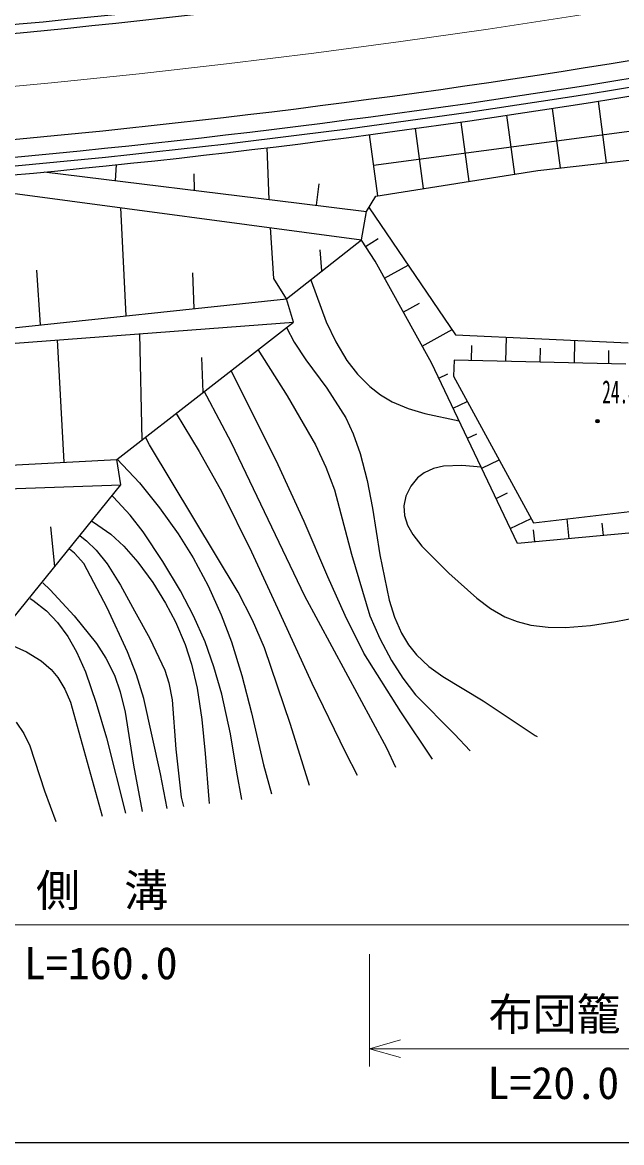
# Model space of a CAD drawing. Units: millimetres, scale not verified. Extents: x 40000 to 680000, y 20000 to 380000.
# Drawn here: x 403373 to 437400, y 205000 to 268599 of the extents above; entities that cross this region are included whole.
import ezdxf
from ezdxf.enums import TextEntityAlignment as Align

# ---------------------------------------------------------------- set-up
doc = ezdxf.new("R2010")
doc.units = ezdxf.units.MM
doc.header["$LTSCALE"] = 1000
doc.linetypes.add('CHAIN', pattern=[18.5, 12, -1.5, 3.5, -1.5])
for name, color, linetype, lineweight in [('M-BGD', 7, 'Continuous', 25), ('M-BMK', 2, 'CHAIN', 13), ('M-STR-HTXT', 7, 'Continuous', 13), ('M-TTL-BAND', 7, 'Continuous', 25)]:
    doc.layers.add(name, color=color, linetype=linetype, lineweight=lineweight)
doc.styles.add('ＭＳ ゴシック', font='')
doc.styles.get('ＭＳ ゴシック').set_extended_font_data('MS Gothic')

msp = doc.modelspace()

# ---------------------------------------------------------------- linework, layer by layer
at = {"layer": 'M-BGD'}
for p, q in [((436544, 260633), (436080, 264126)), ((423318, 260497), (444493, 263308)), ((431333, 259980), (430889, 263324)), ((433935, 260334), (433485, 263718)), ((428738, 259572), (428291, 262943)), ((423549, 258754), (423086, 262240)), ((426143, 259165), (425690, 262576)), ((417380, 258552), (417282, 261482)), ((432635, 260185), (444970, 261598)), ((408654, 259614), (408721, 260516)), ((423447, 258741), (432635, 260185)), ((404617, 260106), (419090, 258344)), ((413142, 259068), (413123, 259996)), ((402806, 258912), (422631, 256253)), ((420080, 258219), (420234, 259439)), ((419090, 258344), (422918, 257861)), ((422918, 257861), (423447, 258741)), ((409266, 251942), (408972, 258085)), ((422631, 256253), (422918, 257861)), ((423061, 258064), (427975, 250870)), ((417643, 254063), (417463, 256946)), ((422859, 255875), (423567, 256329)), ((418364, 252909), (422631, 256253)), ((420375, 254485), (420282, 255694)), ((423399, 255035), (422621, 256245)), ((426610, 249263), (423399, 255035)), ((404395, 251424), (404191, 254533)), ((423934, 254073), (425277, 254820)), ((413121, 252352), (413050, 254389)), ((418364, 252909), (417643, 254063)), ((419745, 253991), (419763, 253932)), ((419763, 253932), (420623, 251608)), ((401539, 251120), (418364, 252909)), ((418763, 251589), (418364, 252909)), ((425004, 252149), (425916, 252656)), ((401109, 250246), (418763, 251589)), ((408745, 243790), (418763, 251589)), ((418366, 251280), (418806, 250452)), ((420623, 251608), (421170, 250469)), ((410171, 244900), (410040, 250925)), ((426075, 250225), (427771, 251169)), ((427975, 250870), (437770, 250412)), ((430822, 249353), (430855, 250735)), ((405749, 243626), (405369, 250570)), ((416746, 250020), (418403, 247395)), ((418806, 250452), (419468, 249446)), ((421170, 250469), (421805, 249413)), ((428874, 249400), (428894, 250256)), ((432770, 249307), (432789, 250109)), ((434718, 249260), (434749, 250554)), ((436666, 249214), (436683, 249963)), ((413640, 247601), (413557, 249566)), ((419468, 249446), (420664, 247824)), ((421805, 249413), (422411, 248619)), ((427900, 249423), (427853, 248512)), ((437640, 249191), (427900, 249423)), ((417893, 243487), (415233, 248842)), ((431488, 239015), (426610, 249263)), ((422411, 248619), (423095, 247925)), ((427016, 248409), (427527, 248652)), ((427853, 248512), (432394, 240188)), ((413691, 247641), (413830, 247397)), ((420664, 247824), (421735, 246154)), ((423095, 247925), (423702, 247454)), ((423702, 247454), (424371, 247063)), ((413830, 247397), (415229, 244739)), ((418403, 247395), (420010, 244615)), ((424371, 247063), (425273, 246684)), ((427829, 246701), (428632, 247083)), ((412096, 246398), (413418, 244230)), ((421735, 246154), (422165, 245235)), ((425273, 246684), (426234, 246392)), ((426234, 246392), (428177, 245969)), ((410595, 244615), (410370, 245055)), ((422165, 245235), (422561, 244130)), ((428642, 244993), (429181, 245249)), ((415626, 236248), (410595, 244615)), ((413418, 244230), (414695, 241947)), ((415229, 244739), (419390, 236034)), ((420010, 244615), (420602, 243346)), ((378394, 242129), (408745, 243790)), ((408959, 242342), (408745, 243790)), ((408758, 243800), (410015, 242460)), ((422561, 244130), (422959, 242598)), ((429455, 243285), (430447, 243757)), ((419382, 240270), (417893, 243487)), ((420602, 243346), (421088, 242068)), ((426197, 243034), (425816, 242738)), ((426720, 243275), (426197, 243034)), ((427293, 243404), (426720, 243275)), ((428330, 243440), (427293, 243404)), ((429421, 243357), (428330, 243440)), ((380668, 241386), (408959, 242342)), ((402439, 234272), (408959, 242342)), ((410015, 242460), (411161, 241036)), ((422959, 242598), (423259, 241013)), ((425816, 242738), (425425, 242260)), ((408542, 241651), (408465, 241721)), ((414695, 241947), (416381, 238544)), ((421088, 242068), (422063, 238401)), ((425150, 241707), (425029, 241157)), ((425425, 242260), (425150, 241707)), ((430268, 241577), (430920, 241887)), ((409484, 240622), (408542, 241651)), ((425029, 241157), (425065, 240599)), ((432394, 240188), (442698, 241395)), ((410222, 239673), (409484, 240622)), ((411161, 241036), (412213, 239554)), ((423259, 241013), (423676, 238367)), ((425065, 240599), (425243, 240059)), ((431081, 239869), (432261, 240431)), ((434415, 239288), (434311, 240412)), ((405215, 237708), (404981, 239964)), ((407321, 240284), (407420, 240228)), ((407420, 240228), (408387, 239536)), ((420721, 237130), (419382, 240270)), ((425243, 240059), (425536, 239534)), ((443198, 240105), (431488, 239015)), ((432464, 239106), (432399, 239797)), ((436367, 239470), (436302, 240172)), ((406652, 239444), (407011, 239172)), ((407011, 239172), (407567, 238628)), ((408387, 239536), (409125, 238858)), ((411345, 237998), (410222, 239673)), ((412213, 239554), (413063, 238191)), ((425536, 239534), (426061, 238858)), ((406341, 238458), (406052, 238689)), ((407567, 238628), (408185, 237856)), ((409125, 238858), (409934, 237952)), ((416381, 238544), (417977, 235094)), ((426061, 238858), (427592, 237329)), ((406857, 237883), (406341, 238458)), ((408183, 235359), (406857, 237883)), ((409934, 237952), (410780, 236801)), ((412350, 236319), (411345, 237998)), ((413063, 238191), (413916, 236607)), ((422063, 238401), (423103, 234909)), ((423676, 238367), (424205, 235789)), ((408185, 237856), (408945, 236654)), ((427592, 237329), (429172, 235905)), ((404536, 236784), (404958, 236378)), ((408945, 236654), (409736, 235198)), ((410780, 236801), (411508, 235629)), ((413916, 236607), (414652, 234973)), ((421698, 234933), (420721, 237130)), ((404958, 236378), (406304, 234907)), ((413097, 234900), (412350, 236319)), ((416438, 234652), (415626, 236248)), ((419390, 236034), (424045, 227417)), ((437068, 234586), (446509, 236431)), ((403821, 235886), (403957, 235802)), ((403957, 235802), (404737, 235182)), ((409340, 232870), (408183, 235359)), ((411508, 235629), (412070, 234559)), ((424205, 235789), (424510, 234826)), ((429172, 235905), (429962, 235325)), ((429962, 235325), (430778, 234856)), ((404737, 235182), (405372, 234524)), ((406304, 234907), (407580, 233334)), ((409736, 235198), (410604, 233614)), ((413743, 233438), (413097, 234900)), ((414652, 234973), (415241, 233428)), ((417977, 235094), (419808, 231089)), ((422767, 232789), (421698, 234933)), ((423103, 234909), (423664, 233614)), ((424510, 234826), (424903, 233923)), ((430778, 234856), (431465, 234576)), ((405372, 234524), (405956, 233728)), ((412070, 234559), (412616, 233273)), ((417114, 233087), (416438, 234652)), ((431465, 234576), (432245, 234381)), ((432245, 234381), (433223, 234261)), ((433223, 234261), (434222, 234247)), ((434222, 234247), (435641, 234366)), ((435641, 234366), (437068, 234586)), ((405956, 233728), (406451, 232856)), ((410604, 233614), (411456, 231815)), ((414253, 232003), (413743, 233438)), ((415241, 233428), (415830, 231526)), ((423664, 233614), (424325, 232372)), ((424903, 233923), (425298, 233257)), ((402855, 233196), (403598, 232863)), ((403598, 232863), (404434, 232353)), ((406451, 232856), (406948, 231737)), ((407580, 233334), (408118, 232503)), ((409861, 231559), (409340, 232870)), ((412616, 233273), (412974, 232156)), ((418594, 228736), (417114, 233087)), ((424864, 229452), (422767, 232789)), ((425298, 233257), (425748, 232690)), ((404434, 232353), (405007, 231853)), ((408118, 232503), (408601, 231530)), ((412974, 232156), (413290, 230792)), ((424325, 232372), (424971, 231360)), ((425748, 232690), (426446, 232037)), ((405007, 231853), (405378, 231411)), ((406948, 231737), (407571, 229953)), ((408601, 231530), (408923, 230595)), ((410270, 230222), (409861, 231559)), ((411456, 231815), (411688, 231100)), ((414689, 230464), (414253, 232003)), ((415830, 231526), (416374, 229391)), ((426446, 232037), (427239, 231455)), ((405378, 231411), (405779, 230750)), ((411688, 231100), (411878, 230129)), ((419808, 231089), (421721, 227156)), ((424971, 231360), (425688, 230429)), ((427239, 231455), (429537, 230076)), ((405779, 230750), (406097, 230014)), ((408923, 230595), (409205, 229434)), ((413290, 230792), (413566, 229013)), ((415184, 228208), (414689, 230464)), ((425688, 230429), (427918, 228188)), ((406097, 230014), (407896, 223538)), ((407571, 229953), (408144, 227989)), ((411206, 225936), (410270, 230222)), ((411878, 230129), (412081, 227329)), ((429537, 230076), (431645, 228676)), ((409205, 229434), (409673, 226438)), ((413566, 229013), (413753, 227097)), ((416374, 229391), (417064, 226456)), ((426657, 226774), (424864, 229452)), ((403021, 228867), (403448, 228234)), ((419679, 225270), (418594, 228736)), ((431645, 228676), (432486, 228113)), ((403448, 228234), (403793, 227527)), ((408144, 227989), (409228, 223694)), ((415559, 226027), (415184, 228208)), ((427918, 228188), (428807, 227238)), ((432486, 228113), (432598, 228055)), ((403793, 227527), (404622, 224964)), ((412081, 227329), (412394, 224607)), ((413753, 227097), (413955, 224476)), ((421721, 227156), (422379, 225852)), ((424045, 227417), (424567, 226324)), ((409673, 226438), (410177, 223806)), ((417064, 226456), (417516, 224804)), ((411585, 223972), (411206, 225936)), ((415832, 224471), (415559, 226027)), ((404622, 224964), (405263, 223228)), ((412394, 224607), (412518, 224081)), ((413955, 224476), (413982, 224254))]:
    msp.add_line(p, q, dxfattribs=at)
for radius in [100, 60, 20]:
    msp.add_circle((436035, 245958), radius, dxfattribs=at)
for radius in [496511, 497011, 503011, 504512, 504012, 505012]:
    msp.add_arc((356382, 762809), radius, 269.90253, 279.9743, dxfattribs=at)
at = {"layer": 'M-BMK'}
msp.add_lwpolyline([(370144, 262988), (375131, 263164), (380127, 263366), (385110, 263618), (390100, 263929), (395077, 264293), (400060, 264709), (405029, 265173), (410003, 265685), (414961, 266244), (419924, 266854), (424870, 267514), (429820, 268224), (434752, 268981), (439687, 269788), (444594, 270642), (449511, 271545), (454411, 272490), (459312, 273477), (463518, 274354), (467728, 275249)], dxfattribs=at)
msp.add_lwpolyline([(370144, 262988), (375131, 263164), (380127, 263366), (385110, 263618), (390100, 263929), (395077, 264293), (400060, 264709), (405029, 265173), (410003, 265685), (414961, 266244), (419924, 266854), (424870, 267514), (429820, 268224), (434752, 268981), (439687, 269788), (444594, 270642), (449511, 271545), (454411, 272490), (459312, 273477), (463518, 274354), (467728, 275249)], dxfattribs=at)
msp.add_lwpolyline([(370144, 262988), (375131, 263164), (380127, 263366), (385110, 263618), (390100, 263929), (395077, 264293), (400060, 264709), (405029, 265173), (410003, 265685), (414961, 266244), (419924, 266854), (424870, 267514), (429820, 268224), (434752, 268981), (439687, 269788), (444594, 270642), (449511, 271545), (454411, 272490), (459312, 273477), (463518, 274354), (467728, 275249)], dxfattribs=at)
msp.add_lwpolyline([(370144, 262988), (375131, 263164), (380127, 263366), (385110, 263618), (390100, 263929), (395077, 264293), (400060, 264709), (405029, 265173), (410003, 265685), (414961, 266244), (419924, 266854), (424870, 267514), (429820, 268224), (434752, 268981), (439687, 269788), (444594, 270642), (449511, 271545), (454411, 272490), (459312, 273477), (463518, 274354), (467728, 275249)], dxfattribs=at)
at = {"layer": 'M-STR-HTXT'}
for p, q in [((325399, 217356), (490147, 217356)), ((423086, 215706), (423086, 209327)), ((423086, 210327), (443853, 210327))]:
    msp.add_line(p, q, dxfattribs=at)
msp.add_lwpolyline([(424836, 209824), (423086, 210327), (424836, 210825)], dxfattribs=at)
at = {"layer": 'M-TTL-BAND'}
msp.add_line((40000, 205000), (579000, 205000), dxfattribs=at)

# ---------------------------------------------------------------- texts
at = {"layer": 'M-BGD', "style": 'ＭＳ ゴシック', "width": 0.55}
msp.add_text('24.4', height=1320, dxfattribs=at).set_placement((436297, 246570), align=Align.BOTTOM_LEFT)
at = {"layer": 'M-STR-HTXT', "style": 'ＭＳ ゴシック'}
for s, p in [('側\u3000溝', (404148, 217856)), ('L=160.0', (403460, 213725)), ('布団籠', (429845, 210827)), ('L=20.0', (429782, 206922))]:
    msp.add_text(s, height=1833, dxfattribs=at).set_placement(p, align=Align.BOTTOM_LEFT)

doc.saveas('drawing.dxf')
